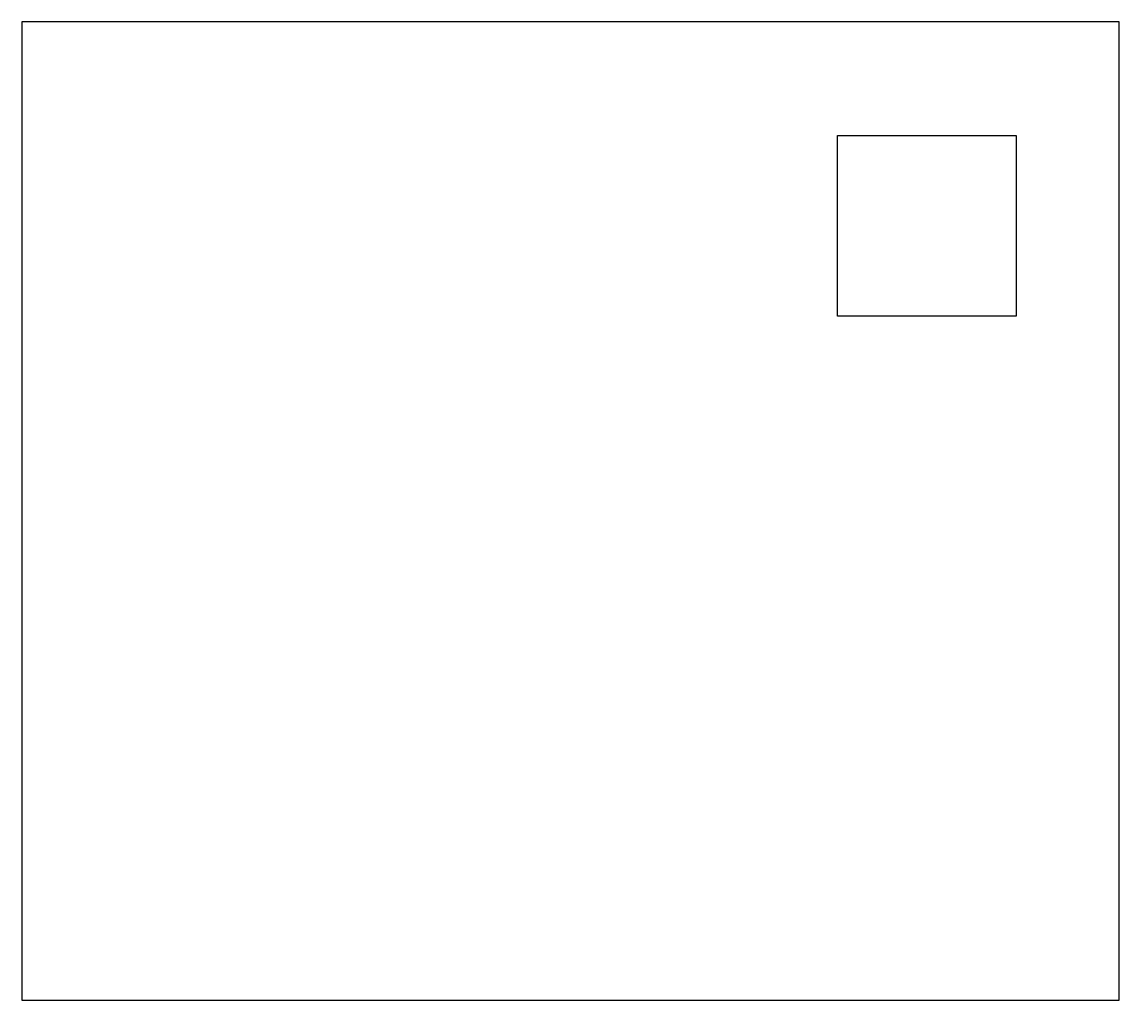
# Model space of a CAD drawing. Header units: centimetres. Extents: x -12.7 to 12.1, y -13 to 9.
import ezdxf

# ---------------------------------------------------------------- set-up
doc = ezdxf.new("R2010")
doc.units = ezdxf.units.CM
doc.header["$MEASUREMENT"] = 0
doc.layers.add('Layer 1', color=7, linetype='Continuous')

msp = doc.modelspace()

# ---------------------------------------------------------------- linework, layer by layer
at = {"layer": 'Layer 1'}
for points in [[(-12.65464, -1.97776), (-12.65464, -1.97776), (-12.65464, 9.03552), (-12.65464, 9.03552), (-12.65464, 9.03552), (-12.65464, 9.03552), (-0.30026, 9.03552), (-0.30026, 9.03552), (-0.30026, 9.03552), (-0.30026, 9.03552), (12.05412, 9.03552), (12.05412, 9.03552), (12.05412, 9.03552), (12.05412, 9.03552), (12.05412, -1.97776), (12.05412, -1.97776), (12.05412, -1.97776), (12.05412, -1.97776), (12.05412, -12.99104), (12.05412, -12.99104), (12.05412, -12.99104), (12.05412, -12.99104), (-0.30026, -12.99104), (-0.30026, -12.99104), (-0.30026, -12.99104), (-0.30026, -12.99104), (-12.65464, -12.99104), (-12.65464, -12.99104), (-12.65464, -12.99104), (-12.65464, -12.99104), (-12.65464, -1.97776), (-12.65464, -1.97776)], [(9.73767, 4.44327), (9.73767, 4.44327), (9.73767, 6.47524), (9.73767, 6.47524), (9.73767, 6.47524), (9.73767, 6.47524), (7.72602, 6.47524), (7.72602, 6.47524), (7.72602, 6.47524), (7.72602, 6.47524), (5.71437, 6.47524), (5.71437, 6.47524), (5.71437, 6.47524), (5.71437, 6.47524), (5.71437, 4.44327), (5.71437, 4.44327), (5.71437, 4.44327), (5.71437, 4.44327), (5.71437, 2.4113), (5.71437, 2.4113), (5.71437, 2.4113), (5.71437, 2.4113), (7.72602, 2.4113), (7.72602, 2.4113), (7.72602, 2.4113), (7.72602, 2.4113), (9.73767, 2.4113), (9.73767, 2.4113), (9.73767, 2.4113), (9.73767, 2.4113), (9.73767, 4.44327), (9.73767, 4.44327)]]:
    msp.add_open_spline(points, degree=3, knots=[0, 0, 0, 0, 0.11111111, 0.11111111, 0.11111111, 0.11111111, 0.22222222, 0.22222222, 0.22222222, 0.22222222, 0.33333333, 0.33333333, 0.33333333, 0.33333333, 0.44444444, 0.44444444, 0.44444444, 0.44444444, 0.55555556, 0.55555556, 0.55555556, 0.55555556, 0.66666667, 0.66666667, 0.66666667, 0.66666667, 0.77777778, 0.77777778, 0.77777778, 0.77777778, 1, 1, 1, 1], dxfattribs=at)

doc.saveas('drawing.dxf')
